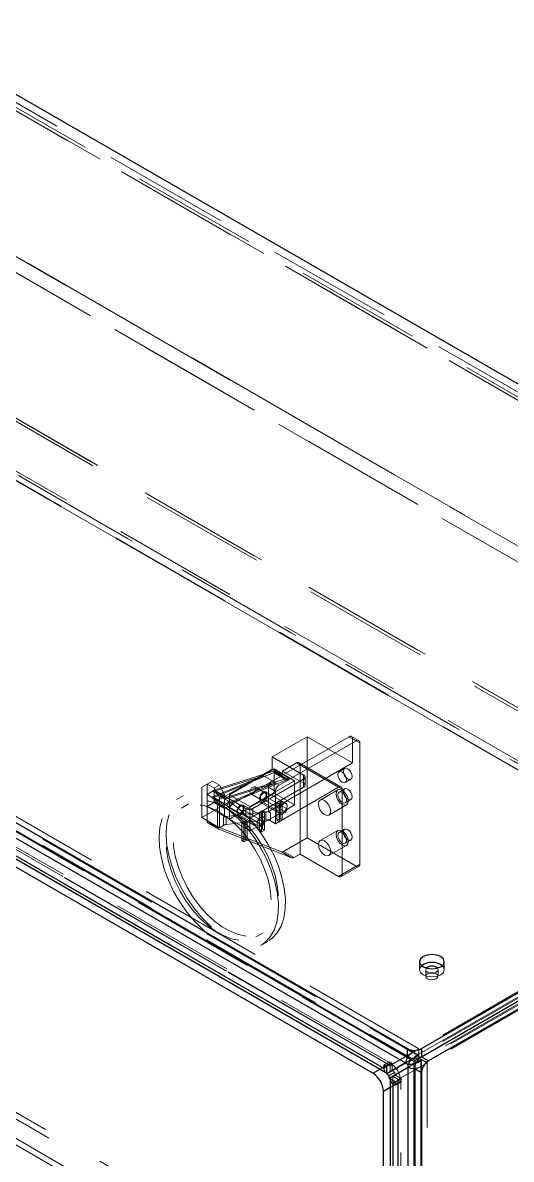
# Model space of a CAD drawing. Header units: millimetres. Extents: x 108 to 5832, y 144 to 4056.
# Drawn here: x 5139.8 to 5238.3, y 2900.8 to 3130.1 of the extents above; entities that cross this region are included whole.
import ezdxf

# ---------------------------------------------------------------- set-up
doc = ezdxf.new("R2010")
doc.units = ezdxf.units.MM
doc.header["$LTSCALE"] = 20
doc.linetypes.add('HIDDEN', pattern=[1.905, 1.27, -0.635])

msp = doc.modelspace()

# ---------------------------------------------------------------- linework, layer by layer
at = {"color": 1, "linetype": 'HIDDEN', "lineweight": 18}
for p, q in [((4136.91, 3690.52), (5317.77, 3008.81)), ((4108.62, 3674.19), (5289.49, 2992.49)), ((4176.5, 3667.66), (5316.36, 3009.63)), ((5317.36, 3009.73), (4177.09, 3667.99)), ((5344.64, 2994.94), (4180.75, 3666.84)), ((4136.91, 3661.12), (5317.77, 2979.42)), ((4135.49, 3658.67), (5316.36, 2976.97)), ((4151.05, 3652.96), (5290.9, 2994.94)), ((4108.62, 3644.79), (5289.49, 2963.09)), ((4109.04, 3643.88), (5289.9, 2962.18)), ((4110.04, 3643.97), (5290.9, 2962.27)), ((4115.83, 3628.06), (5280.01, 2955.99)), ((4116.05, 3629.24), (5279.51, 2957.59)), ((5280.59, 2957.57), (4116.77, 3629.43)), ((4116.97, 3628.71), (5281.15, 2956.65)), ((5279.51, 2956.28), (4116.05, 3627.93)), ((5279.56, 2956.33), (4116.23, 3627.9)), ((4054.96, 3593.97), (5218.42, 2922.32)), ((4054.96, 3592.67), (5218.42, 2921.01)), ((5218.14, 2920.85), (4054.96, 3592.34)), ((5219.69, 2923.05), (4065.28, 3589.48)), ((5219.69, 2921.75), (4065.28, 3588.17)), ((4059.34, 3586.22), (5213.75, 2919.79)), ((4059.38, 3586.12), (5213.8, 2919.7)), ((5213.9, 2919.71), (4059.48, 3586.13)), ((4059.48, 3584.83), (5213.9, 2918.4)), ((4363.46, 3357.56), (5280.16, 2828.37)), ((4364.17, 3355.85), (5280.16, 2827.06)), ((5280.16, 2821.84), (4363.46, 3351.03)), ((5280.16, 2823.14), (4364.17, 3351.93)), ((5213.94, 2920.17), (5043.52, 3018.55)), ((5197.14, 2986.03), (5190.07, 2981.95)), ((5205.63, 2986.03), (5190.07, 2977.05)), ((5197.14, 2986.03), (5206.33, 2980.73)), ((5197.14, 2986.03), (5197.14, 2965.62)), ((5207.04, 2985.22), (5205.63, 2986.03)), ((5207.54, 2985.27), (5206.13, 2986.08)), ((5191.49, 2976.24), (5207.04, 2985.22)), ((5206.33, 2985.63), (5207.75, 2984.81)), ((5206.33, 2980.73), (5206.33, 2985.63)), ((5207.75, 2984.81), (5207.75, 2960.31)), ((5196.43, 2978.28), (5190.07, 2981.95)), ((5190.07, 2979.5), (5190.07, 2981.95)), ((5178.26, 2975.22), (5190.85, 2979.22)), ((5190.07, 2979.5), (5178.4, 2972.77)), ((5181.48, 2974.3), (5190.53, 2979.52)), ((5206.33, 2980.73), (5189.36, 2970.93)), ((5192.19, 2978.28), (5190.07, 2979.5)), ((5190.53, 2979.52), (5194.63, 2977.16)), ((5190.53, 2979.52), (5190.53, 2974.62)), ((5190.85, 2979.22), (5193.39, 2977.75)), ((5190.85, 2979.22), (5190.85, 2978.81)), ((5195.02, 2980.73), (5192.19, 2979.09)), ((5192.19, 2978.28), (5192.19, 2979.09)), ((5196.43, 2976.64), (5192.19, 2979.09)), ((5195.02, 2980.73), (5203.51, 2975.83)), ((5204.01, 2975.88), (5195.52, 2980.78)), ((5195.73, 2962.35), (5195.73, 2980.32)), ((5204.21, 2975.42), (5195.73, 2980.32)), ((5204.72, 2979.6), (5203.59, 2978.95)), ((5178.05, 2977.05), (5176.99, 2976.44)), ((5176.99, 2976.44), (5178.05, 2977.05)), ((5190.64, 2978.88), (5178.04, 2973.62)), ((5179.46, 2976.24), (5178.05, 2977.05)), ((5178.07, 2973.88), (5188.33, 2978.17)), ((5188.33, 2978.17), (5178.22, 2974.95)), ((5192.19, 2978.28), (5180.52, 2971.54)), ((5193.18, 2977.41), (5180.59, 2972.15)), ((5180.62, 2972.41), (5190.88, 2976.7)), ((5190.88, 2976.7), (5180.76, 2973.48)), ((5180.81, 2973.75), (5193.39, 2977.75)), ((5185.58, 2971.93), (5194.63, 2977.16)), ((5186.18, 2971.54), (5196.43, 2977.46)), ((5190.88, 2976.7), (5188.33, 2978.17)), ((5190.07, 2977.05), (5191.49, 2976.24)), ((5190.64, 2978.69), (5190.64, 2978.88)), ((5190.64, 2978.88), (5193.18, 2977.41)), ((5190.85, 2978.81), (5190.64, 2978.69)), ((5190.64, 2978.69), (5193.18, 2977.22)), ((5190.85, 2978.81), (5193.39, 2977.34)), ((5193.18, 2977.22), (5193.18, 2977.41)), ((5193.39, 2977.34), (5193.18, 2977.22)), ((5193.39, 2977.75), (5193.39, 2977.34)), ((5194.63, 2977.16), (5194.63, 2972.26)), ((5196.43, 2976.64), (5196.43, 2978.28)), ((5196.43, 2977.46), (5196.43, 2975.83)), ((5196.73, 2976.24), (5196.73, 2977.87)), ((5204.84, 2976.79), (5205.97, 2977.44)), ((5176.99, 2976.44), (5175.93, 2975.83)), ((5175.93, 2975.83), (5176.99, 2976.44)), ((5175.93, 2975.83), (5175.93, 2969.71)), ((5176.99, 2976.44), (5178.4, 2975.63)), ((5176.99, 2976.44), (5176.99, 2971.95)), ((5178.4, 2975.22), (5176.99, 2974.4)), ((5179.11, 2973.18), (5176.99, 2974.4)), ((5178.22, 2974.95), (5178.26, 2975.22)), ((5178.22, 2974.95), (5180.76, 2973.48)), ((5178.26, 2975.22), (5180.81, 2973.75)), ((5178.4, 2975.63), (5179.46, 2976.24)), ((5179.46, 2973.79), (5178.4, 2975.63)), ((5178.4, 2975.22), (5184.77, 2971.54)), ((5178.4, 2972.77), (5178.4, 2975.22)), ((5179.46, 2976.24), (5180.52, 2974.4)), ((5180.52, 2974.4), (5179.46, 2973.79)), ((5180.52, 2974.4), (5180.52, 2969.91)), ((5185.78, 2974.52), (5187.9, 2973.3)), ((5186.18, 2969.91), (5196.43, 2975.83)), ((5188.7, 2974.68), (5186.58, 2975.91)), ((5192.93, 2972.53), (5188.83, 2974.9)), ((5190.53, 2974.62), (5189.08, 2973.79)), ((5190.78, 2975.01), (5189.36, 2975.83)), ((5189.36, 2970.93), (5189.36, 2975.83)), ((5190.53, 2974.62), (5194.63, 2972.26)), ((5203.51, 2975.83), (5190.78, 2968.48)), ((5190.78, 2968.48), (5190.78, 2975.01)), ((5203.34, 2975.3), (5199.8, 2973.26)), ((5204.72, 2975.52), (5203.59, 2974.87)), ((5204.21, 2958.27), (5204.21, 2975.42)), ((5172.26, 2974.19), (5170.84, 2973.37)), ((5173.26, 2972.46), (5171.84, 2971.64)), ((5176.99, 2971.95), (5179.11, 2973.18)), ((5178.04, 2973.62), (5178.07, 2973.88)), ((5178.04, 2973.62), (5180.59, 2972.15)), ((5178.07, 2973.88), (5180.62, 2972.41)), ((5178.4, 2972.77), (5180.52, 2971.54)), ((5179.11, 2973.18), (5179.11, 2971.54)), ((5180.52, 2972.36), (5179.11, 2971.54)), ((5179.46, 2973.79), (5179.46, 2967.66)), ((5180.52, 2972.36), (5184.77, 2969.91)), ((5180.59, 2972.15), (5180.62, 2972.41)), ((5180.76, 2973.48), (5180.81, 2973.75)), ((5181.48, 2969.4), (5181.48, 2974.3)), ((5181.48, 2974.3), (5185.58, 2971.93)), ((5184.11, 2972.03), (5181.99, 2973.26)), ((5188.33, 2969.88), (5184.23, 2972.25)), ((5187.53, 2972.89), (5184.48, 2971.13)), ((5191.63, 2970.52), (5187.53, 2972.89)), ((5187.88, 2972.68), (5187.53, 2972.89)), ((5187.78, 2973.08), (5191.88, 2970.71)), ((5188.73, 2973.17), (5187.88, 2972.68)), ((5191.98, 2970.32), (5187.88, 2972.68)), ((5189.08, 2973.79), (5188.73, 2973.17)), ((5192.83, 2970.81), (5188.73, 2973.17)), ((5193.18, 2971.42), (5189.08, 2973.79)), ((5191.06, 2972.81), (5191.7, 2973.17)), ((5191.06, 2969.13), (5191.06, 2972.81)), ((5191.06, 2972.81), (5191.49, 2972.56)), ((5191.49, 2972.56), (5192.12, 2972.93)), ((5191.49, 2968.89), (5191.49, 2972.56)), ((5191.7, 2973.17), (5191.7, 2969.5)), ((5191.7, 2973.17), (5192.12, 2972.93)), ((5192.12, 2972.93), (5192.12, 2969.26)), ((5194.63, 2972.26), (5193.18, 2971.42)), ((5201.55, 2970.23), (5205.09, 2972.27)), ((5204.84, 2972.7), (5205.97, 2973.36)), ((5179.11, 2971.54), (5175.93, 2969.71)), ((5180.52, 2969.91), (5176.99, 2971.95)), ((5176.99, 2971.95), (5176.99, 2969.07)), ((5179.11, 2967.84), (5179.11, 2971.54)), ((5180.31, 2969.79), (5180.52, 2969.91)), ((5180.31, 2968.15), (5180.31, 2969.79)), ((5180.82, 2969.94), (5188.84, 2970.87)), ((5180.82, 2969.94), (5180.82, 2968.31)), ((5181.19, 2971.87), (5183.31, 2970.64)), ((5182.93, 2970.24), (5181.48, 2969.4)), ((5187.03, 2967.87), (5182.93, 2970.24)), ((5183.28, 2970.03), (5182.93, 2970.24)), ((5183.18, 2970.43), (5187.28, 2968.06)), ((5184.13, 2970.52), (5183.28, 2970.03)), ((5187.38, 2967.66), (5183.28, 2970.03)), ((5184.48, 2971.13), (5184.13, 2970.52)), ((5188.23, 2968.15), (5184.13, 2970.52)), ((5188.59, 2968.77), (5184.48, 2971.13)), ((5184.77, 2971.54), (5184.77, 2969.91)), ((5185.58, 2967.03), (5185.58, 2971.93)), ((5186.18, 2969.91), (5186.18, 2971.54)), ((5187.53, 2970.77), (5188.16, 2971.13)), ((5187.53, 2967.09), (5187.53, 2970.77)), ((5187.53, 2970.77), (5187.95, 2970.52)), ((5187.95, 2970.52), (5188.59, 2970.89)), ((5187.95, 2966.85), (5187.95, 2970.52)), ((5188.16, 2971.13), (5188.16, 2967.46)), ((5188.16, 2971.13), (5188.59, 2970.89)), ((5188.59, 2970.89), (5188.59, 2967.21)), ((5191.63, 2970.52), (5188.59, 2968.77)), ((5188.84, 2969.24), (5188.84, 2970.87)), ((5189.36, 2970.93), (5189.74, 2970.71)), ((5189.74, 2970.71), (5189.74, 2969.08)), ((5191.98, 2970.32), (5191.63, 2970.52)), ((5192.83, 2970.81), (5191.98, 2970.32)), ((5193.18, 2971.42), (5192.83, 2970.81)), ((5175.93, 2969.71), (5179.46, 2967.66)), ((5176.99, 2969.07), (5179.11, 2967.84)), ((5177.2, 2968.61), (5179.32, 2967.38)), ((5179.36, 2967.36), (5177.24, 2968.59)), ((5191.96, 2962.82), (5177.24, 2968.59)), ((5180.31, 2968.15), (5179.46, 2967.66)), ((5188.84, 2969.24), (5180.82, 2968.31)), ((5181.48, 2969.4), (5185.58, 2967.03)), ((5183.99, 2968.73), (5184.63, 2969.09)), ((5183.99, 2965.05), (5183.99, 2968.73)), ((5183.99, 2968.73), (5184.41, 2968.48)), ((5184.41, 2968.48), (5185.05, 2968.85)), ((5184.41, 2964.81), (5184.41, 2968.48)), ((5184.63, 2969.09), (5184.63, 2965.42)), ((5184.63, 2969.09), (5185.05, 2968.85)), ((5185.05, 2968.85), (5185.05, 2965.17)), ((5187.03, 2967.87), (5185.58, 2967.03)), ((5187.38, 2967.66), (5187.03, 2967.87)), ((5188.23, 2968.15), (5187.38, 2967.66)), ((5188.59, 2968.77), (5188.23, 2968.15)), ((5190.78, 2968.48), (5189.74, 2969.08)), ((5191.7, 2969.5), (5191.06, 2969.13)), ((5191.06, 2969.13), (5191.49, 2968.89)), ((5192.12, 2969.26), (5191.49, 2968.89)), ((5191.7, 2969.5), (5192.12, 2969.26)), ((5194.08, 2961.6), (5179.36, 2967.36)), ((5184.63, 2965.42), (5183.99, 2965.05)), ((5184.63, 2965.42), (5185.05, 2965.17)), ((5188.16, 2967.46), (5187.53, 2967.09)), ((5187.53, 2967.09), (5187.95, 2966.85)), ((5188.59, 2967.21), (5187.95, 2966.85)), ((5188.16, 2967.46), (5188.59, 2967.21)), ((5197.14, 2965.62), (5192.42, 2962.89)), ((5197.14, 2965.62), (5207.04, 2959.91)), ((5203.34, 2967.14), (5199.8, 2965.1)), ((5204.72, 2967.36), (5203.59, 2966.7)), ((5204.84, 2964.54), (5205.97, 2965.19)), ((5183.99, 2965.05), (5184.41, 2964.81)), ((5185.05, 2965.17), (5184.41, 2964.81)), ((5201.55, 2962.06), (5205.09, 2964.11)), ((5191.96, 2962.82), (5194.08, 2961.6)), ((5194.54, 2961.67), (5192.42, 2962.89)), ((5194.54, 2961.67), (5195.73, 2962.35)), ((5195.73, 2962.35), (5203.51, 2957.86)), ((5207.04, 2959.91), (5203.51, 2957.86)), ((5204.01, 2957.81), (5207.54, 2959.86)), ((5204.21, 2958.27), (5207.75, 2960.31)), ((5279.51, 2957.59), (5218.42, 2922.32)), ((5279.51, 2956.28), (5218.42, 2921.01)), ((5219.35, 2921.79), (5280.44, 2957.05)), ((5218.92, 2920.72), (5280.01, 2955.99)), ((5280.01, 2955.42), (5218.92, 2920.15)), ((5281.15, 2955.83), (5220.05, 2920.56)), ((5281.15, 2954.76), (5220.05, 2919.49)), ((5186.84, 2945.66), (5188.26, 2946.48)), ((5187.84, 2943.93), (5189.26, 2944.74)), ((5219.81, 2940.64), (5219.81, 2939.01)), ((5224.81, 2939.01), (5224.81, 2940.64)), ((5221.06, 2939.01), (5221.06, 2937.71)), ((5223.57, 2937.71), (5223.57, 2939.01)), ((5213.9, 2919.71), (5219.69, 2923.05)), ((5213.9, 2918.4), (5219.69, 2921.75)), ((5217.9, 2921.95), (5217.45, 2921.41)), ((5218.42, 2922.32), (5217.9, 2921.95)), ((5218.42, 2922.32), (5219.35, 2921.79)), ((5219.69, 2921.75), (5219.69, 2923.05)), ((5211.85, 2918.97), (5213.94, 2920.17)), ((5213.75, 2920.44), (5212.62, 2919.79)), ((5214.32, 2920.11), (5213.19, 2919.46)), ((5213.75, 2919.79), (5213.19, 2919.46)), ((5213.75, 2920.44), (5214.32, 2920.11)), ((5213.75, 2919.79), (5213.75, 2920.44)), ((5213.9, 2919.71), (5213.9, 2918.4)), ((5218.14, 2920.85), (5214.32, 2918.64)), ((5214.32, 2920.11), (5214.32, 2918.64)), ((5220.19, 2920.88), (5214.4, 2917.53)), ((5218.64, 2919.98), (5214.82, 2917.78)), ((5221.33, 2920.23), (5215.53, 2916.88)), ((5218.16, 2920.87), (5218.14, 2920.85)), ((5218.14, 2920.85), (5218.64, 2920.56)), ((5218.18, 2920.9), (5218.16, 2920.87)), ((5218.21, 2920.92), (5218.18, 2920.9)), ((5218.25, 2920.95), (5218.21, 2920.92)), ((5218.29, 2920.97), (5218.25, 2920.95)), ((5218.33, 2920.99), (5218.29, 2920.97)), ((5218.38, 2921), (5218.33, 2920.99)), ((5218.42, 2921.01), (5218.38, 2921)), ((5218.42, 2921.01), (5218.92, 2920.72)), ((5218.64, 2919.98), (5218.64, 2920.56)), ((5218.64, 2919.98), (5218.67, 2919.99)), ((5218.64, 2401.49), (5218.64, 2919.98)), ((5218.67, 2919.99), (5218.7, 2920)), ((5218.7, 2920), (5218.74, 2920.01)), ((5218.74, 2920.01), (5218.78, 2920.03)), ((5218.78, 2920.03), (5218.82, 2920.05)), ((5218.82, 2920.05), (5218.86, 2920.08)), ((5218.86, 2920.08), (5218.89, 2920.11)), ((5218.89, 2920.11), (5218.92, 2920.15)), ((5218.92, 2920.15), (5218.92, 2920.72)), ((5218.92, 2920.15), (5218.92, 2401.33)), ((5219.47, 2919.23), (5220.05, 2919.49)), ((5220.05, 2919.49), (5220.05, 2920.56)), ((5220.05, 2919.49), (5220.05, 2400.68)), ((5220.19, 2920.88), (5221.33, 2920.23)), ((5220.19, 2918.19), (5220.19, 2920.88)), ((5221.33, 2411.86), (5221.33, 2920.23)), ((5214.32, 2918.64), (5213.19, 2917.99)), ((5214.82, 2918.36), (5213.69, 2917.7)), ((5214.82, 2917.78), (5213.69, 2917.13)), ((5214.32, 2918.64), (5214.82, 2918.36)), ((5215.53, 2916.88), (5214.4, 2917.53)), ((5214.4, 2409.17), (5214.4, 2917.53)), ((5214.82, 2917.78), (5214.82, 2918.36)), ((5214.82, 2917.78), (5216.09, 2917.04)), ((5216.09, 2917.04), (5214.96, 2916.39)), ((5216.09, 2917.04), (5216.09, 2916.39)), ((5218.78, 2919.11), (5219.47, 2919.23)), ((5216.06, 2916.5), (5213.87, 2915.23)), ((5215.53, 2916.72), (5214.96, 2916.39)), ((5216.09, 2916.39), (5214.96, 2915.74)), ((5215.47, 2916.8), (5215.47, 2408.43)), ((5215.53, 2408.51), (5215.53, 2916.88)), ((5216.09, 2916.39), (5215.53, 2916.72)), ((5215.53, 2916.72), (5215.53, 2408.35)), ((5216.06, 2800.55), (5216.06, 2916.5))]:
    msp.add_line(p, q, dxfattribs=at)
at = {"color": 7, "linetype": 'Continuous', "lineweight": 25}
for p, q in [((5344.64, 2996.57), (4180.75, 3668.47)), ((4053.47, 3595), (5217.37, 2923.09)), ((4053.47, 3593.36), (5217.37, 2921.46)), ((4300.95, 3444.82), (5213, 2918.31)), ((5210.4, 2918.13), (5039.99, 3016.51)), ((5220.19, 2923.09), (5344.64, 2994.94)), ((5220.19, 2921.46), (5344.64, 2993.3)), ((5346.06, 2992.49), (5221.61, 2920.64)), ((5217.37, 2921.46), (5217.37, 2923.09)), ((5220.19, 2923.09), (5220.19, 2921.46)), ((5213.19, 2919.46), (5212.62, 2919.79)), ((5212.62, 2919.79), (5212.62, 2919.13)), ((5217.01, 2920.2), (5213.19, 2917.99)), ((5213.19, 2917.99), (5213.19, 2919.46)), ((5213.69, 2917.13), (5217.51, 2919.33)), ((5217.14, 2920.79), (5217.01, 2920.2)), ((5217.01, 2920.2), (5217.51, 2919.91)), ((5217.45, 2921.41), (5217.14, 2920.79)), ((5217.51, 2919.33), (5217.51, 2919.91)), ((5217.51, 2919.33), (5218.09, 2919.15)), ((5217.51, 2400.84), (5217.51, 2919.33)), ((5220.19, 2921.46), (5221.61, 2920.64)), ((5213.19, 2917.99), (5213.69, 2917.7)), ((5213.69, 2917.13), (5213.69, 2917.7)), ((5213.69, 2917.13), (5214.96, 2916.39)), ((5218.09, 2919.15), (5218.78, 2919.11)), ((5220.19, 2918.19), (5218.78, 2919.01)), ((5218.78, 2919.01), (5218.78, 2399.69)), ((5220.19, 2918.19), (5220.19, 2398.87)), ((5213.87, 2916.8), (5213.87, 2408.43)), ((5214.4, 2916.06), (5214.4, 2407.7)), ((5214.96, 2915.74), (5214.4, 2916.06)), ((5214.96, 2916.39), (5214.96, 2915.74)), ((5212.52, 2798.51), (5212.52, 2914.46))]:
    msp.add_line(p, q, dxfattribs=at)
at = {"color": 8, "linetype": 'Continuous', "lineweight": 25}
for p, q in [((4300.95, 3449.03), (5217.01, 2920.2)), ((4300.95, 3445.43), (5212.62, 2919.13)), ((5213.19, 2919.46), (5212.62, 2919.13)), ((5210.4, 2918.13), (5211.85, 2918.97)), ((5213.87, 2915.23), (5212.52, 2914.46)), ((5214.96, 2916.39), (5214.4, 2916.06))]:
    msp.add_line(p, q, dxfattribs=at)
at = {"color": 1, "linetype": 'HIDDEN', "lineweight": 18, "flags": 128}
for points in [[(5205.1, 2977.36), (5205.03, 2977.79), (5204.84, 2978.23), (5204.55, 2978.62), (5204.21, 2978.89), (5203.87, 2979.01), (5203.59, 2978.95), (5203.4, 2978.73), (5203.33, 2978.38), (5203.4, 2977.95), (5203.59, 2977.51), (5203.87, 2977.12), (5204.21, 2976.85), (5204.55, 2976.73), (5204.84, 2976.79), (5205.03, 2977.01), (5205.1, 2977.36)], [(5206.23, 2978.01), (5206.16, 2978.44), (5205.97, 2978.88), (5205.68, 2979.27), (5205.34, 2979.54), (5205.01, 2979.66), (5204.72, 2979.6), (5204.53, 2979.38), (5204.46, 2979.03), (5204.53, 2978.6), (5204.72, 2978.16), (5205.01, 2977.77), (5205.34, 2977.5), (5205.68, 2977.38), (5205.97, 2977.44), (5206.16, 2977.66), (5206.23, 2978.01)], [(5192.76, 2953.29), (5192.54, 2955.43), (5192.06, 2957.65), (5191.35, 2959.92), (5190.41, 2962.17), (5189.26, 2964.37), (5187.93, 2966.46), (5186.45, 2968.4), (5184.85, 2970.15), (5183.16, 2971.68), (5181.42, 2972.94), (5179.67, 2973.92), (5177.93, 2974.59), (5176.26, 2974.93), (5174.69, 2974.95), (5173.24, 2974.64), (5171.96, 2974), (5170.86, 2973.06), (5169.97, 2971.82), (5169.31, 2970.32), (5168.9, 2968.59), (5168.74, 2966.66), (5168.83, 2964.58), (5169.18, 2962.4), (5169.78, 2960.15), (5170.61, 2957.88), (5171.66, 2955.65), (5172.9, 2953.5), (5174.3, 2951.48), (5175.85, 2949.63), (5177.5, 2947.98), (5179.22, 2946.59), (5180.97, 2945.46), (5182.72, 2944.64), (5184.42, 2944.13), (5186.05, 2943.95), (5187.57, 2944.1), (5188.94, 2944.57), (5190.13, 2945.37), (5191.13, 2946.46), (5191.9, 2947.83), (5192.44, 2949.45), (5192.73, 2951.28), (5192.76, 2953.29)], [(5185.62, 2974.89), (5185.66, 2975.16), (5185.78, 2975.45), (5185.97, 2975.69), (5186.18, 2975.87), (5186.4, 2975.94), (5186.58, 2975.91), (5186.7, 2975.77), (5186.75, 2975.54), (5186.7, 2975.27), (5186.58, 2974.98), (5186.4, 2974.74), (5186.18, 2974.56), (5185.97, 2974.49), (5185.78, 2974.52), (5185.66, 2974.66), (5185.62, 2974.89)], [(5187.56, 2973.56), (5187.62, 2973.92), (5187.78, 2974.29), (5188.02, 2974.62), (5188.3, 2974.85), (5188.59, 2974.95), (5188.83, 2974.9), (5188.99, 2974.72), (5189.05, 2974.42), (5188.99, 2974.06), (5188.83, 2973.69), (5188.59, 2973.36), (5188.3, 2973.13), (5188.02, 2973.04), (5187.78, 2973.08), (5187.62, 2973.27), (5187.56, 2973.56)], [(5188.87, 2974.32), (5188.83, 2974.54), (5188.7, 2974.68), (5188.52, 2974.72), (5188.3, 2974.64), (5188.09, 2974.47), (5187.9, 2974.22), (5187.78, 2973.94), (5187.74, 2973.66), (5187.78, 2973.44), (5187.9, 2973.3), (5188.09, 2973.26), (5188.3, 2973.34), (5188.52, 2973.51), (5188.7, 2973.76), (5188.83, 2974.04), (5188.87, 2974.32)], [(5205.45, 2973.07), (5205.36, 2973.67), (5205.09, 2974.29), (5204.69, 2974.83), (5204.21, 2975.22), (5203.74, 2975.38), (5203.34, 2975.3), (5203.07, 2974.99), (5202.98, 2974.5), (5203.07, 2973.9), (5203.34, 2973.28), (5203.74, 2972.74), (5204.21, 2972.36), (5204.69, 2972.19), (5205.09, 2972.27), (5205.36, 2972.58), (5205.45, 2973.07)], [(5205.1, 2973.28), (5205.03, 2973.71), (5204.84, 2974.15), (5204.55, 2974.53), (5204.21, 2974.81), (5203.87, 2974.92), (5203.59, 2974.87), (5203.4, 2974.65), (5203.33, 2974.3), (5203.4, 2973.87), (5203.59, 2973.43), (5203.87, 2973.04), (5204.21, 2972.77), (5204.55, 2972.65), (5204.84, 2972.7), (5205.03, 2972.92), (5205.1, 2973.28)], [(5206.23, 2973.93), (5206.16, 2974.36), (5205.97, 2974.8), (5205.68, 2975.19), (5205.34, 2975.46), (5205.01, 2975.58), (5204.72, 2975.52), (5204.53, 2975.3), (5204.46, 2974.95), (5204.53, 2974.52), (5204.72, 2974.08), (5205.01, 2973.69), (5205.34, 2973.42), (5205.68, 2973.3), (5205.97, 2973.36), (5206.16, 2973.58), (5206.23, 2973.93)], [(5191.35, 2952.47), (5191.12, 2954.61), (5190.65, 2956.84), (5189.93, 2959.1), (5188.99, 2961.36), (5187.85, 2963.55), (5186.52, 2965.64), (5185.04, 2967.59), (5183.44, 2969.34), (5181.75, 2970.86), (5180.01, 2972.13), (5178.25, 2973.1), (5176.52, 2973.77), (5174.85, 2974.12), (5173.27, 2974.14), (5171.83, 2973.82), (5170.54, 2973.19), (5169.44, 2972.24), (5168.56, 2971), (5167.9, 2969.5), (5167.48, 2967.77), (5167.32, 2965.85), (5167.42, 2963.77), (5167.77, 2961.58), (5168.36, 2959.33), (5169.19, 2957.07), (5170.24, 2954.83), (5171.48, 2952.69), (5172.89, 2950.66), (5174.44, 2948.81), (5176.09, 2947.17), (5177.8, 2945.77), (5179.56, 2944.65), (5181.3, 2943.82), (5183.01, 2943.31), (5184.64, 2943.13), (5186.15, 2943.28), (5187.52, 2943.76), (5188.72, 2944.55), (5189.71, 2945.64), (5190.49, 2947.02), (5191.02, 2948.63), (5191.31, 2950.47), (5191.35, 2952.47)], [(5189.93, 2953.2), (5189.72, 2955.18), (5189.27, 2957.25), (5188.58, 2959.34), (5187.67, 2961.42), (5186.57, 2963.44), (5185.3, 2965.34), (5183.9, 2967.08), (5182.38, 2968.63), (5180.79, 2969.95), (5179.17, 2970.99), (5177.55, 2971.75), (5175.98, 2972.21), (5174.48, 2972.34), (5173.1, 2972.16), (5171.87, 2971.65), (5170.8, 2970.85), (5169.94, 2969.75), (5169.3, 2968.4), (5168.9, 2966.82), (5168.74, 2965.04), (5168.83, 2963.12), (5169.16, 2961.09), (5169.73, 2959.01), (5170.53, 2956.91), (5171.54, 2954.86), (5172.73, 2952.9), (5174.07, 2951.07), (5175.54, 2949.41), (5177.09, 2947.98), (5178.7, 2946.79), (5180.32, 2945.89), (5181.92, 2945.28), (5183.46, 2944.98), (5184.91, 2945.01), (5186.22, 2945.36), (5187.37, 2946.01), (5188.34, 2946.97), (5189.09, 2948.19), (5189.61, 2949.66), (5189.9, 2951.35), (5189.93, 2953.2)], [(5191.35, 2954.02), (5191.14, 2956), (5190.68, 2958.06), (5189.99, 2960.16), (5189.09, 2962.24), (5187.99, 2964.25), (5186.72, 2966.15), (5185.31, 2967.9), (5183.79, 2969.45), (5182.21, 2970.76), (5180.59, 2971.81), (5178.97, 2972.57), (5177.39, 2973.02), (5175.9, 2973.16), (5174.52, 2972.97), (5173.28, 2972.47), (5172.22, 2971.66), (5171.36, 2970.57), (5170.72, 2969.22), (5170.31, 2967.63), (5170.15, 2965.86), (5170.24, 2963.94), (5170.58, 2961.91), (5171.15, 2959.82), (5171.95, 2957.73), (5172.95, 2955.68), (5174.14, 2953.71), (5175.48, 2951.88), (5176.95, 2950.23), (5178.51, 2948.8), (5180.11, 2947.61), (5181.74, 2946.7), (5183.34, 2946.1), (5184.88, 2945.8), (5186.32, 2945.83), (5187.64, 2946.17), (5188.79, 2946.83), (5189.75, 2947.78), (5190.5, 2949.01), (5191.03, 2950.48), (5191.31, 2952.16), (5191.35, 2954.02)], [(5181.02, 2972.24), (5181.06, 2972.51), (5181.19, 2972.79), (5181.37, 2973.04), (5181.59, 2973.22), (5181.8, 2973.29), (5181.99, 2973.26), (5182.11, 2973.11), (5182.15, 2972.89), (5182.11, 2972.61), (5181.99, 2972.33), (5181.8, 2972.08), (5181.59, 2971.91), (5181.37, 2971.83), (5181.19, 2971.87), (5181.06, 2972.01), (5181.02, 2972.24)], [(5182.96, 2970.91), (5183.02, 2971.27), (5183.18, 2971.64), (5183.42, 2971.97), (5183.71, 2972.2), (5183.99, 2972.29), (5184.23, 2972.25), (5184.39, 2972.06), (5184.45, 2971.77), (5184.39, 2971.41), (5184.23, 2971.03), (5183.99, 2970.71), (5183.71, 2970.48), (5183.42, 2970.38), (5183.18, 2970.43), (5183.02, 2970.61), (5182.96, 2970.91)], [(5191.66, 2971.19), (5191.72, 2971.56), (5191.88, 2971.93), (5192.12, 2972.25), (5192.4, 2972.48), (5192.69, 2972.58), (5192.93, 2972.53), (5193.09, 2972.35), (5193.15, 2972.05), (5193.09, 2971.69), (5192.93, 2971.32), (5192.69, 2971), (5192.4, 2970.77), (5192.12, 2970.67), (5191.88, 2970.71), (5191.72, 2970.9), (5191.66, 2971.19)], [(5201.91, 2971.03), (5201.82, 2971.63), (5201.55, 2972.25), (5201.15, 2972.79), (5200.68, 2973.17), (5200.2, 2973.34), (5199.8, 2973.26), (5199.53, 2972.95), (5199.44, 2972.46), (5199.53, 2971.86), (5199.8, 2971.24), (5200.2, 2970.7), (5200.68, 2970.32), (5201.15, 2970.15), (5201.55, 2970.23), (5201.82, 2970.54), (5201.91, 2971.03)], [(5184.27, 2971.66), (5184.23, 2971.89), (5184.11, 2972.03), (5183.92, 2972.07), (5183.71, 2971.99), (5183.49, 2971.82), (5183.31, 2971.57), (5183.18, 2971.29), (5183.14, 2971.01), (5183.18, 2970.79), (5183.31, 2970.64), (5183.49, 2970.61), (5183.71, 2970.68), (5183.92, 2970.86), (5184.11, 2971.11), (5184.23, 2971.39), (5184.27, 2971.66)], [(5187.07, 2968.54), (5187.12, 2968.9), (5187.28, 2969.27), (5187.52, 2969.6), (5187.81, 2969.83), (5188.09, 2969.93), (5188.33, 2969.88), (5188.49, 2969.69), (5188.55, 2969.4), (5188.49, 2969.04), (5188.33, 2968.67), (5188.09, 2968.34), (5187.81, 2968.11), (5187.52, 2968.01), (5187.28, 2968.06), (5187.12, 2968.25), (5187.07, 2968.54)], [(5205.45, 2964.91), (5205.36, 2965.51), (5205.09, 2966.13), (5204.69, 2966.67), (5204.21, 2967.05), (5203.74, 2967.21), (5203.34, 2967.14), (5203.07, 2966.83), (5202.98, 2966.34), (5203.07, 2965.73), (5203.34, 2965.12), (5203.74, 2964.57), (5204.21, 2964.19), (5204.69, 2964.03), (5205.09, 2964.11), (5205.36, 2964.41), (5205.45, 2964.91)], [(5205.1, 2965.11), (5205.03, 2965.54), (5204.84, 2965.98), (5204.55, 2966.37), (5204.21, 2966.64), (5203.87, 2966.76), (5203.59, 2966.7), (5203.4, 2966.48), (5203.33, 2966.13), (5203.4, 2965.7), (5203.59, 2965.26), (5203.87, 2964.87), (5204.21, 2964.6), (5204.55, 2964.48), (5204.84, 2964.54), (5205.03, 2964.76), (5205.1, 2965.11)], [(5206.23, 2965.76), (5206.16, 2966.19), (5205.97, 2966.63), (5205.68, 2967.02), (5205.34, 2967.29), (5205.01, 2967.41), (5204.72, 2967.36), (5204.53, 2967.14), (5204.46, 2966.78), (5204.53, 2966.35), (5204.72, 2965.91), (5205.01, 2965.53), (5205.34, 2965.25), (5205.68, 2965.14), (5205.97, 2965.19), (5206.16, 2965.41), (5206.23, 2965.76)], [(5201.91, 2962.87), (5201.82, 2963.47), (5201.55, 2964.09), (5201.15, 2964.63), (5200.68, 2965.01), (5200.2, 2965.17), (5199.8, 2965.1), (5199.53, 2964.79), (5199.44, 2964.29), (5199.53, 2963.69), (5199.8, 2963.07), (5200.2, 2962.53), (5200.68, 2962.15), (5201.15, 2961.99), (5201.55, 2962.06), (5201.82, 2962.37), (5201.91, 2962.87)], [(5220.25, 2939.83), (5220.01, 2939.56), (5219.81, 2939.01), (5220.01, 2938.46), (5220.55, 2937.99)], [(5220.55, 2937.99), (5221.36, 2937.68), (5222.31, 2937.57), (5223.27, 2937.68), (5224.08, 2937.99), (5224.62, 2938.46), (5224.81, 2939.01), (5224.62, 2939.56), (5224.38, 2939.83)], [(5221.21, 2939.35), (5221.16, 2939.29), (5221.06, 2939.01), (5221.16, 2938.74), (5221.43, 2938.5)], [(5223.2, 2938.22), (5223.47, 2937.98), (5223.57, 2937.71), (5223.47, 2937.43), (5223.2, 2937.2), (5222.79, 2937.04), (5222.31, 2936.98), (5221.84, 2937.04), (5221.43, 2937.2), (5221.16, 2937.43), (5221.06, 2937.71), (5221.16, 2937.98), (5221.43, 2938.22), (5221.84, 2938.37), (5222.31, 2938.43), (5222.79, 2938.37), (5223.2, 2938.22)], [(5221.43, 2938.5), (5221.84, 2938.35), (5222.31, 2938.29), (5222.79, 2938.35), (5223.2, 2938.5), (5223.47, 2938.74), (5223.57, 2939.01), (5223.47, 2939.29), (5223.42, 2939.35)], [(5218.52, 2921.15), (5218.64, 2921.27), (5218.74, 2921.36), (5219.12, 2921.64), (5219.35, 2921.79), (5219.35, 2921.79), (5219.35, 2921.79)], [(5218.92, 2920.72), (5218.88, 2920.7), (5218.84, 2920.68), (5218.77, 2920.64), (5218.69, 2920.59), (5218.66, 2920.57), (5218.65, 2920.57), (5218.64, 2920.56), (5218.64, 2920.56), (5218.64, 2920.56), (5218.64, 2920.56), (5218.64, 2920.56)]]:
    msp.add_lwpolyline(points, dxfattribs=at)
at = {"color": 7, "linetype": 'Continuous', "lineweight": 25, "flags": 128}
for points in [[(5220.55, 2939.62), (5221.36, 2939.31), (5222.31, 2939.2), (5223.27, 2939.31), (5224.08, 2939.62), (5224.62, 2940.09), (5224.81, 2940.64), (5224.62, 2941.2), (5224.08, 2941.67), (5223.27, 2941.98), (5222.31, 2942.09), (5221.36, 2941.98), (5220.55, 2941.67), (5220.01, 2941.2), (5219.81, 2940.64), (5220.01, 2940.09), (5220.55, 2939.62)], [(5212.62, 2919.13), (5212.65, 2918.86), (5212.72, 2918.63), (5212.84, 2918.44), (5213, 2918.31), (5213.19, 2918.24), (5213.19, 2918.24)], [(5213.9, 2917), (5213.9, 2917), (5213.87, 2916.8), (5213.9, 2916.6), (5214.01, 2916.4), (5214.17, 2916.22), (5214.4, 2916.06)]]:
    msp.add_lwpolyline(points, dxfattribs=at)
at = {"color": 8, "linetype": 'Continuous', "lineweight": 25, "flags": 128}
msp.add_lwpolyline([(5219.83, 2921.29), (5219.85, 2921.26), (5219.86, 2921.22)], dxfattribs=at)
at = {"color": 1, "linetype": 'HIDDEN', "lineweight": 18}
for centre, radius, start, end in [((5205.9, 2985.7), 0.437, 350.7883, 129.198), ((5207.32, 2984.88), 0.437, 350.7883, 129.198), ((5195.3, 2980.39), 0.437, 350.7887, 129.2094), ((5190.9, 2975.76), 1.54, 122.6093, 177.3917), ((5196.28, 2977.87), 0.437, 290.7706, 69.2235), ((5192.31, 2974.94), 1.54, 122.6093, 177.3917), ((5196.28, 2976.24), 0.437, 290.7706, 69.2235), ((5203.78, 2975.49), 0.437, 350.7887, 129.2094), ((5180.95, 2968.61), 1.34, 95.6671, 118.683), ((5185.47, 2972.91), 1.54, 242.6064, 297.3966), ((5185.47, 2971.27), 1.54, 242.6064, 297.3966), ((5189.04, 2969.37), 1.52, 62.5055, 97.6629), ((5177.46, 2969.01), 0.477, 173.1108, 242.4286), ((5179.58, 2967.78), 0.477, 173.1108, 242.4286), ((5180.95, 2966.98), 1.34, 95.6671, 118.683), ((5189.04, 2967.73), 1.52, 62.5055, 97.6629), ((5192.11, 2963.33), 0.535, 253.4376, 304.3949), ((5194.23, 2962.11), 0.535, 253.4376, 304.3949), ((5207.32, 2960.24), 0.437, 230.8089, 9.2137), ((5203.78, 2958.2), 0.437, 230.8089, 9.2137), ((5218.59, 2920.57), 1.43, 30.2367, 58.0931), ((5213.84, 2919.77), 0.0873, 170.7773, 309.2563), ((5211.45, 2916.29), 4.61, 2.6061, 57.3939), ((5218.62, 2920.51), 1.43, 1.876, 29.7797), ((5213.32, 2919.28), 1.05, 262.5215, 303.0671), ((5214.87, 2916.6), 1.05, 116.9346, 157.4674), ((5215.56, 2916.8), 0.0873, 110.8229, 249.1919)]:
    msp.add_arc(centre, radius, start, end, dxfattribs=at)
at = {"color": 7, "linetype": 'Continuous', "lineweight": 25}
for centre, radius, start, end in [((5222.31, 2937.03), 3.47, 53.5916, 126.4094), ((5222.31, 2938.09), 1.67, 48.7196, 131.2829), ((5218.78, 2925.82), 3.07, 242.6062, 297.3963), ((5218.78, 2924.19), 3.07, 242.6062, 297.3963), ((5221.85, 2918.87), 3.07, 122.6052, 177.3943), ((5223.26, 2918.05), 3.07, 122.6052, 177.3943), ((5207.92, 2914.25), 4.61, 2.6061, 57.3939)]:
    msp.add_arc(centre, radius, start, end, dxfattribs=at)
at = {"color": 8, "linetype": 'Continuous', "lineweight": 25}
for points, knots in [([(5217.51, 2919.91), (5217.51, 2919.91), (5217.51, 2919.91), (5217.51, 2919.91), (5217.51, 2919.92), (5217.51, 2919.92), (5217.57, 2920.07), (5217.78, 2920.35), (5218.13, 2920.79), (5218.4, 2921.04), (5218.52, 2921.15)], [0, 0, 0, 0, 0.0046503, 0.0053489, 0.0091228, 0.0123765, 0.0131358, 0.397841, 0.7471023, 1, 1, 1, 1]), ([(5219.09, 2920.16), (5218.94, 2920.11), (5218.57, 2920), (5218.19, 2919.94), (5217.9, 2919.91), (5217.78, 2919.9), (5217.66, 2919.9), (5217.6, 2919.9), (5217.56, 2919.9), (5217.54, 2919.91), (5217.53, 2919.91), (5217.52, 2919.91), (5217.52, 2919.91), (5217.52, 2919.91), (5217.52, 2919.91), (5217.51, 2919.91), (5217.51, 2919.91), (5217.51, 2919.91), (5217.51, 2919.91)], [0, 0, 0, 0, 0.2537515, 0.6169403, 0.6774138, 0.8152619, 0.8835665, 0.9324107, 0.9604367, 0.9768052, 0.9863003, 0.9867093, 0.9868539, 0.9876947, 0.9909384, 0.9946418, 0.9953383, 1, 1, 1, 1])]:
    msp.add_open_spline(points, degree=3, knots=knots, dxfattribs=at)
at = {"color": 1, "linetype": 'HIDDEN', "lineweight": 18}
msp.add_open_spline([(5220.05, 2920.56), (5220.05, 2920.56), (5219.98, 2920.52), (5219.77, 2920.41), (5219.49, 2920.29), (5219.25, 2920.2), (5219.15, 2920.18), (5219.09, 2920.16)], degree=3, knots=[0, 0, 0, 0, 0.0000537, 0.281756, 0.7215844, 0.8410383, 1, 1, 1, 1], dxfattribs=at)

doc.saveas('drawing.dxf')
